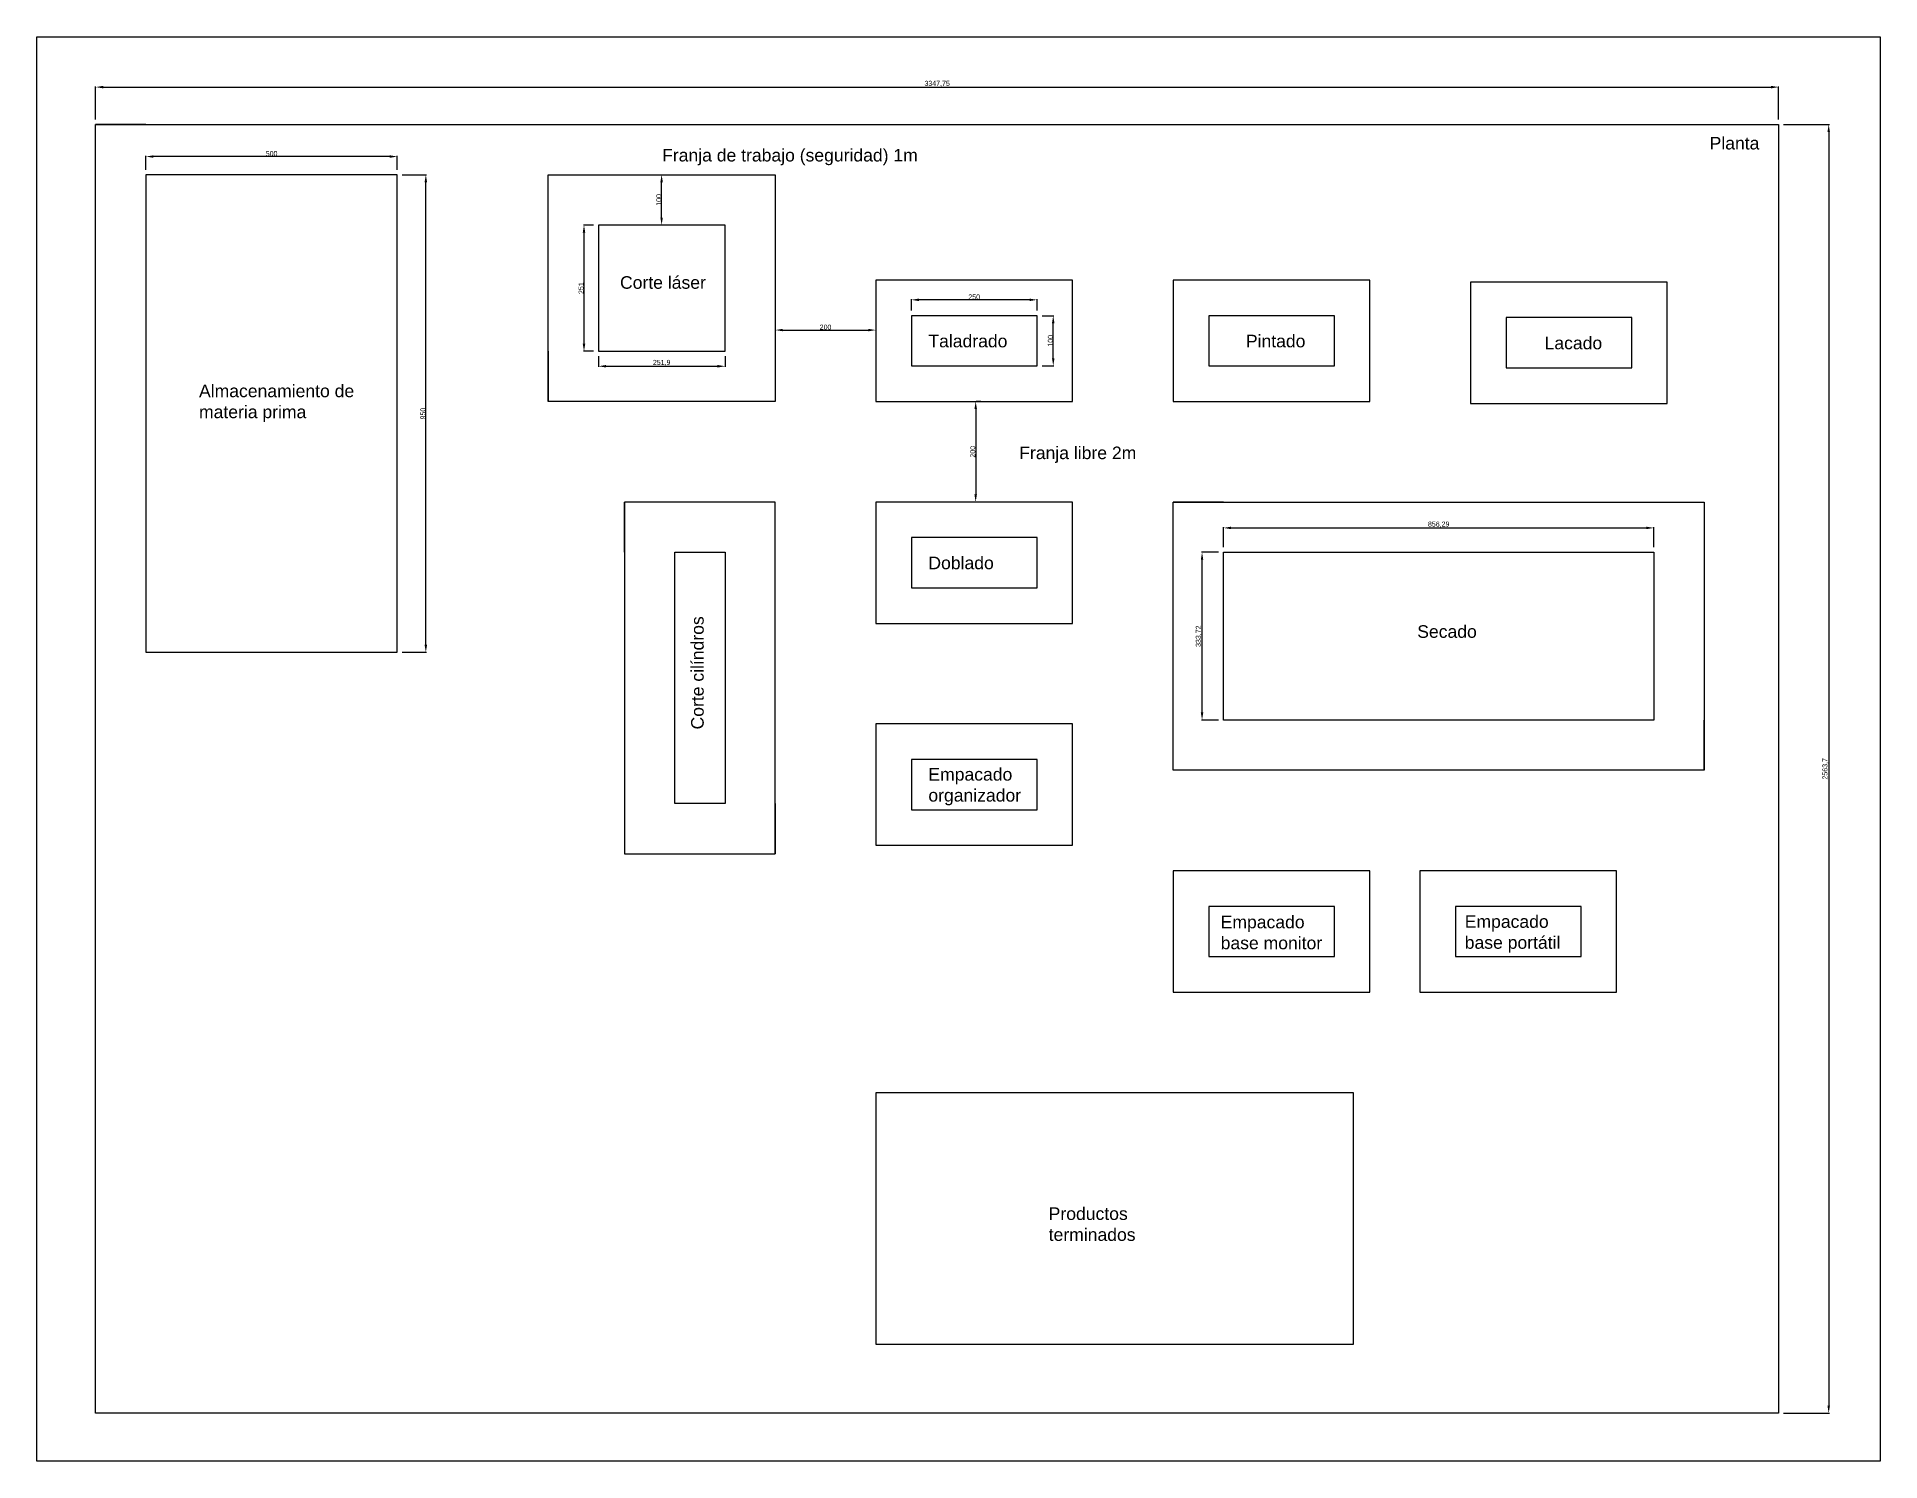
# Model space of a CAD drawing. Header units: metres. Extents: x 928 to 4595, y -116 to 2717.
import ezdxf

# ---------------------------------------------------------------- set-up
doc = ezdxf.new("R2010")
doc.units = ezdxf.units.M
doc.layers.add('Planta', color=170, linetype='Continuous')
doc.layers.add('Seguridad', color=10, linetype='Continuous')
doc.styles.get("Standard").update_dxf_attribs({"font": 'arial.ttf'})
doc.dimstyles.new('ISO-25', dxfattribs={"dimtxt": 2.5, "dimasz": 2.5, "dimexe": 1.25, "dimexo": 0.625, "dimtad": 1, "dimtxsty": 'Standard', "dimcen": 2.5, "dimadec": 0, "dimazin": 0, "dimtfac": 1, "dimtmove": 0, "dimatfit": 3, "dimfxl": 1, "dimarcsym": 0})

# ---------------------------------------------------------------- blocks, each defined once
blk = doc.blocks.new('*D17')
at = {"layer": 'Defpoints', "color": 0, "transparency": 16777216}
for p in [(2170.7, 2443), (2170.7, 2443), (2170.7, 2343)]:
    blk.add_point(p, dxfattribs=at)
at = {"layer": 'Seguridad', "color": 0, "lineweight": -2, "transparency": 16777216}
blk.add_line((2170.7, 2358), (2170.7, 2428), dxfattribs=at)
at = {"layer": 'Seguridad', "color": 0, "transparency": 16777216}
for points in [[(2168.2, 2428), (2173.2, 2428), (2170.7, 2443)], [(2168.2, 2358), (2173.2, 2358), (2170.7, 2343)]]:
    blk.add_solid(points, dxfattribs=at)
at = {"layer": 'Seguridad', "color": 0, "transparency": 16777216, "insert": (2165, 2393), "char_height": 10, "attachment_point": 5, "rotation": 90}
blk.add_mtext('100', dxfattribs=at)
blk = doc.blocks.new('*D18')
at = {"color": 0, "lineweight": -2, "transparency": 16777216}
for p, q in [((2396.8, 2144.1), (2396.8, 2135.3)), ((2411.8, 2134.1), (2581.8, 2134.1)), ((2596.8, 2144.1), (2596.8, 2135.3))]:
    blk.add_line(p, q, dxfattribs=at)
at = {"color": 0, "transparency": 16777216}
for points in [[(2411.8, 2136.6), (2411.8, 2131.6), (2396.8, 2134.1)], [(2581.8, 2136.6), (2581.8, 2131.6), (2596.8, 2134.1)]]:
    blk.add_solid(points, dxfattribs=at)
at = {"layer": 'Defpoints', "color": 0, "transparency": 16777216}
for p in [(2396.8, 2134.1), (2596.8, 2134.1), (2596.8, 2134.1)]:
    blk.add_point(p, dxfattribs=at)
at = {"color": 0, "transparency": 16777216, "insert": (2496.8, 2139.8), "char_height": 10, "attachment_point": 5}
blk.add_mtext('200', dxfattribs=at)
blk = doc.blocks.new('*D19')
at = {"color": 0, "lineweight": -2, "transparency": 16777216}
for p, q in [((2805.4, 1992), (2796.6, 1992)), ((2795.4, 1977), (2795.4, 1807)), ((2805.4, 1792), (2796.6, 1792))]:
    blk.add_line(p, q, dxfattribs=at)
at = {"color": 0, "transparency": 16777216}
for points in [[(2792.9, 1977), (2797.9, 1977), (2795.4, 1992)], [(2792.9, 1807), (2797.9, 1807), (2795.4, 1792)]]:
    blk.add_solid(points, dxfattribs=at)
at = {"layer": 'Defpoints', "color": 0, "transparency": 16777216}
for p in [(2795.4, 1992), (2795.4, 1792), (2795.4, 1792)]:
    blk.add_point(p, dxfattribs=at)
at = {"color": 0, "transparency": 16777216, "insert": (2789.6, 1892), "char_height": 10, "attachment_point": 5, "rotation": 90}
blk.add_mtext('200', dxfattribs=at)
blk = doc.blocks.new('*D20')
at = {"color": 0, "lineweight": -2, "transparency": 16777216}
for p, q in [((2034.9, 2343), (2015.1, 2343)), ((2016.3, 2328), (2016.3, 2107)), ((2034.9, 2092), (2015.1, 2092))]:
    blk.add_line(p, q, dxfattribs=at)
at = {"color": 0, "transparency": 16777216}
for points in [[(2013.8, 2328), (2018.8, 2328), (2016.3, 2343)], [(2013.8, 2107), (2018.8, 2107), (2016.3, 2092)]]:
    blk.add_solid(points, dxfattribs=at)
at = {"layer": 'Defpoints', "color": 0, "transparency": 16777216}
for p in [(2044.9, 2343), (2016.3, 2092), (2044.9, 2092)]:
    blk.add_point(p, dxfattribs=at)
at = {"color": 0, "transparency": 16777216, "insert": (2010.6, 2217.5), "char_height": 10, "attachment_point": 5, "rotation": 90}
blk.add_mtext('251', dxfattribs=at)
blk = doc.blocks.new('*D21')
at = {"color": 0, "lineweight": -2, "transparency": 16777216}
for p, q in [((2044.9, 2082), (2044.9, 2060.9)), ((2059.9, 2062.1), (2281.8, 2062.1)), ((2296.8, 2082), (2296.8, 2060.9))]:
    blk.add_line(p, q, dxfattribs=at)
at = {"color": 0, "transparency": 16777216}
for points in [[(2059.9, 2064.6), (2059.9, 2059.6), (2044.9, 2062.1)], [(2281.8, 2064.6), (2281.8, 2059.6), (2296.8, 2062.1)]]:
    blk.add_solid(points, dxfattribs=at)
at = {"layer": 'Defpoints', "color": 0, "transparency": 16777216}
for p in [(2044.9, 2092), (2296.8, 2092), (2296.8, 2062.1)]:
    blk.add_point(p, dxfattribs=at)
at = {"color": 0, "transparency": 16777216, "insert": (2170.8, 2068.8), "char_height": 10, "attachment_point": 5}
blk.add_mtext('251,9', dxfattribs=at)
blk = doc.blocks.new('*D22')
at = {"color": 0, "lineweight": -2, "transparency": 16777216}
for p, q in [((2667.5, 2172.7), (2667.5, 2195.4)), ((2902.5, 2194.2), (2682.5, 2194.2)), ((2917.5, 2172.7), (2917.5, 2195.4))]:
    blk.add_line(p, q, dxfattribs=at)
at = {"color": 0, "transparency": 16777216}
for points in [[(2682.5, 2196.7), (2682.5, 2191.7), (2667.5, 2194.2)], [(2902.5, 2196.7), (2902.5, 2191.7), (2917.5, 2194.2)]]:
    blk.add_solid(points, dxfattribs=at)
at = {"layer": 'Defpoints', "color": 0, "transparency": 16777216}
for p in [(2667.5, 2194.2), (2667.5, 2162.7), (2917.5, 2162.7)]:
    blk.add_point(p, dxfattribs=at)
at = {"color": 0, "transparency": 16777216, "insert": (2792.5, 2199.9), "char_height": 10, "attachment_point": 5}
blk.add_mtext('250', dxfattribs=at)
blk = doc.blocks.new('*D23')
at = {"color": 0, "lineweight": -2, "transparency": 16777216}
for p, q in [((2927.5, 2162.7), (2951, 2162.7)), ((2949.7, 2077.7), (2949.7, 2147.7)), ((2927.5, 2062.7), (2951, 2062.7))]:
    blk.add_line(p, q, dxfattribs=at)
at = {"color": 0, "transparency": 16777216}
for points in [[(2947.2, 2147.7), (2952.2, 2147.7), (2949.7, 2162.7)], [(2947.2, 2077.7), (2952.2, 2077.7), (2949.7, 2062.7)]]:
    blk.add_solid(points, dxfattribs=at)
at = {"layer": 'Defpoints', "color": 0, "transparency": 16777216}
for p in [(2917.5, 2162.7), (2949.7, 2162.7), (2917.5, 2062.7)]:
    blk.add_point(p, dxfattribs=at)
at = {"color": 0, "transparency": 16777216, "insert": (2944, 2112.7), "char_height": 10, "attachment_point": 5, "rotation": 90}
blk.add_mtext('100', dxfattribs=at)
blk = doc.blocks.new('*D24')
at = {"color": 0, "lineweight": -2, "transparency": 16777216}
for p, q in [((3288.2, 1702), (3288.2, 1741.7)), ((3303.2, 1740.5), (4129.5, 1740.5)), ((4144.5, 1702), (4144.5, 1741.7))]:
    blk.add_line(p, q, dxfattribs=at)
at = {"color": 0, "transparency": 16777216}
for points in [[(3303.2, 1743), (3303.2, 1738), (3288.2, 1740.5)], [(4129.5, 1743), (4129.5, 1738), (4144.5, 1740.5)]]:
    blk.add_solid(points, dxfattribs=at)
at = {"layer": 'Defpoints', "color": 0, "transparency": 16777216}
for p in [(4144.5, 1740.5), (3288.2, 1692), (4144.5, 1692)]:
    blk.add_point(p, dxfattribs=at)
at = {"color": 0, "transparency": 16777216, "insert": (3716.4, 1747.1), "char_height": 10, "attachment_point": 5}
blk.add_mtext('856,29', dxfattribs=at)
blk = doc.blocks.new('*D25')
at = {"color": 0, "lineweight": -2, "transparency": 16777216}
for p, q in [((3278.2, 1692), (3244.5, 1692)), ((3245.7, 1373.3), (3245.7, 1677)), ((3278.2, 1358.3), (3244.5, 1358.3))]:
    blk.add_line(p, q, dxfattribs=at)
at = {"color": 0, "transparency": 16777216}
for points in [[(3243.2, 1677), (3248.2, 1677), (3245.7, 1692)], [(3243.2, 1373.3), (3248.2, 1373.3), (3245.7, 1358.3)]]:
    blk.add_solid(points, dxfattribs=at)
at = {"layer": 'Defpoints', "color": 0, "transparency": 16777216}
for p in [(3245.7, 1692), (3288.2, 1692), (3288.2, 1358.3)]:
    blk.add_point(p, dxfattribs=at)
at = {"color": 0, "transparency": 16777216, "insert": (3239.1, 1525.1), "char_height": 10, "attachment_point": 5, "rotation": 90}
blk.add_mtext('333,72', dxfattribs=at)
blk = doc.blocks.new('*D26')
at = {"color": 0, "lineweight": -2, "transparency": 16777216}
for p, q in [((1144.9, 2453), (1144.9, 2480.6)), ((1629.9, 2479.3), (1159.9, 2479.3)), ((1644.9, 2453), (1644.9, 2480.6))]:
    blk.add_line(p, q, dxfattribs=at)
at = {"color": 0, "transparency": 16777216}
for points in [[(1159.9, 2481.8), (1159.9, 2476.8), (1144.9, 2479.3)], [(1629.9, 2481.8), (1629.9, 2476.8), (1644.9, 2479.3)]]:
    blk.add_solid(points, dxfattribs=at)
at = {"layer": 'Defpoints', "color": 0, "transparency": 16777216}
for p in [(1144.9, 2479.3), (1144.9, 2443), (1644.9, 2443)]:
    blk.add_point(p, dxfattribs=at)
at = {"color": 0, "transparency": 16777216, "insert": (1394.9, 2485.1), "char_height": 10, "attachment_point": 5}
blk.add_mtext('500', dxfattribs=at)
blk = doc.blocks.new('*D27')
at = {"color": 0, "lineweight": -2, "transparency": 16777216}
for p, q in [((1654.9, 2443), (1703, 2443)), ((1701.7, 1508), (1701.7, 2428)), ((1654.9, 1493), (1703, 1493))]:
    blk.add_line(p, q, dxfattribs=at)
at = {"color": 0, "transparency": 16777216}
for points in [[(1699.2, 2428), (1704.2, 2428), (1701.7, 2443)], [(1699.2, 1508), (1704.2, 1508), (1701.7, 1493)]]:
    blk.add_solid(points, dxfattribs=at)
at = {"layer": 'Defpoints', "color": 0, "transparency": 16777216}
for p in [(1644.9, 2443), (1701.7, 2443), (1644.9, 1493)]:
    blk.add_point(p, dxfattribs=at)
at = {"color": 0, "transparency": 16777216, "insert": (1696, 1968), "char_height": 10, "attachment_point": 5, "rotation": 90}
blk.add_mtext('950', dxfattribs=at)
blk = doc.blocks.new('*D31')
at = {"layer": 'Defpoints', "color": 0, "transparency": 16777216}
for p in [(4392.6, 2617.4), (1044.9, 2543), (4392.6, 2543)]:
    blk.add_point(p, dxfattribs=at)
at = {"layer": 'Planta', "color": 0, "lineweight": -2, "transparency": 16777216}
for p, q in [((1044.9, 2553), (1044.9, 2618.7)), ((1059.9, 2617.4), (4377.6, 2617.4)), ((4392.6, 2553), (4392.6, 2618.7))]:
    blk.add_line(p, q, dxfattribs=at)
at = {"layer": 'Planta', "color": 0, "transparency": 16777216}
for points in [[(1059.9, 2619.9), (1059.9, 2614.9), (1044.9, 2617.4)], [(4377.6, 2619.9), (4377.6, 2614.9), (4392.6, 2617.4)]]:
    blk.add_solid(points, dxfattribs=at)
at = {"layer": 'Planta', "color": 0, "transparency": 16777216, "insert": (2718.8, 2624), "char_height": 10, "attachment_point": 5}
blk.add_mtext('3347,75', dxfattribs=at)
blk = doc.blocks.new('*D32')
at = {"layer": 'Defpoints', "color": 0, "transparency": 16777216}
for p in [(4392.6, 2543), (4392.6, -20.7), (4492.2, -20.7)]:
    blk.add_point(p, dxfattribs=at)
at = {"layer": 'Planta', "color": 0, "lineweight": -2, "transparency": 16777216}
for p, q in [((4402.6, 2543), (4493.5, 2543)), ((4492.2, 2528), (4492.2, -5.7)), ((4402.6, -20.7), (4493.5, -20.7))]:
    blk.add_line(p, q, dxfattribs=at)
at = {"layer": 'Planta', "color": 0, "transparency": 16777216}
for points in [[(4489.7, 2528), (4494.7, 2528), (4492.2, 2543)], [(4489.7, -5.7), (4494.7, -5.7), (4492.2, -20.7)]]:
    blk.add_solid(points, dxfattribs=at)
at = {"layer": 'Planta', "color": 0, "transparency": 16777216, "insert": (4485.6, 1261.2), "char_height": 10, "attachment_point": 5, "rotation": 90}
blk.add_mtext('2563,7', dxfattribs=at)

msp = doc.modelspace()

# ---------------------------------------------------------------- linework, layer by layer
for p, q in [((2296.79, 2443.003), (2396.79, 2443.003)), ((1944.89, 2092.003), (1944.89, 1992.003)), ((2096.79, 1692.003), (2096.79, 1792.003)), ((3288.212, 1792.003), (3188.212, 1792.003)), ((4244.504, 1258.284), (4244.504, 1358.284)), ((2396.79, 1192.003), (2396.79, 1092.003)), ((3678.853, 1058.284), (3678.853, 1058.284))]:
    msp.add_line(p, q)
for points in [[(4594.502, -116.121), (927.979, -116.121), (927.979, 2717.403), (4594.502, 2717.403)], [(1644.89, 2443.003), (1144.89, 2443.003), (1144.89, 1493.003), (1644.89, 1493.003)], [(2044.89, 2092.003), (2296.79, 2092.003), (2296.79, 2343.003), (2044.89, 2343.003)], [(2667.501, 2062.714), (2917.501, 2062.714), (2917.501, 2162.714), (2667.501, 2162.714)], [(3258.922, 2062.714), (3508.922, 2062.714), (3508.922, 2162.714), (3258.922, 2162.714)], [(3850.344, 2058.814), (4100.344, 2058.814), (4100.344, 2158.814), (3850.344, 2158.814)], [(2296.79, 1192.003), (2196.79, 1192.003), (2196.79, 1692.003), (2296.79, 1692.003)], [(2667.501, 1621.292), (2917.501, 1621.292), (2917.501, 1721.292), (2667.501, 1721.292)], [(4144.504, 1692.003), (4144.504, 1358.284), (3288.212, 1358.284), (3288.212, 1692.003)], [(2667.501, 1179.871), (2917.501, 1179.871), (2917.501, 1279.871), (2667.501, 1279.871)], [(3258.922, 887.573), (3508.922, 887.573), (3508.922, 987.573), (3258.922, 987.573)], [(3749.563, 887.573), (3999.563, 887.573), (3999.563, 987.573), (3749.563, 987.573)], [(2596.79, 116.862), (3546.79, 116.862), (3546.79, 616.862), (2596.79, 616.862)]]:
    msp.add_lwpolyline(points, close=True)
at = {"layer": 'Planta'}
msp.add_lwpolyline([(1044.89, 2543.003), (4392.637, 2543.003), (4392.637, -20.7), (1044.89, -20.7)], close=True, dxfattribs=at)
at = {"layer": 'Seguridad'}
for p, q in [((1144.89, 2543.003), (1044.89, 2543.003)), ((1944.89, 1992.003), (1944.89, 2443.003)), ((1944.89, 2443.003), (2396.79, 2443.003)), ((2396.79, 2443.003), (2396.79, 1992.003)), ((2396.79, 1992.003), (1944.89, 1992.003))]:
    msp.add_line(p, q, dxfattribs=at)
for points in [[(2988.212, 2233.424), (2596.79, 2233.424), (2596.79, 1992.003), (2988.212, 1992.003)], [(3579.633, 2233.424), (3188.212, 2233.424), (3188.212, 1992.003), (3579.633, 1992.003)], [(4171.054, 2229.525), (3779.633, 2229.525), (3779.633, 1988.103), (4171.054, 1988.103)], [(2096.79, 1792.003), (2096.79, 1092.003), (2396.79, 1092.003), (2396.79, 1792.003)], [(2988.212, 1792.003), (2596.79, 1792.003), (2596.79, 1550.582), (2988.212, 1550.582)], [(3188.212, 1792.003), (4244.504, 1792.003), (4244.504, 1258.284), (3188.212, 1258.284)], [(2988.212, 1350.582), (2596.79, 1350.582), (2596.79, 1109.16), (2988.212, 1109.16)], [(3579.633, 1058.284), (3188.212, 1058.284), (3188.212, 816.862), (3579.633, 816.862)], [(4070.274, 1058.284), (3678.853, 1058.284), (3678.853, 816.862), (4070.274, 816.862)]]:
    msp.add_lwpolyline(points, close=True, dxfattribs=at)

# ---------------------------------------------------------------- texts
at = {"char_height": 25, "attachment_point": 1}
for s, insert in [('Corte láser', (2087.968, 2241.234)), ('Taladrado', (2701.33, 2124.734)), ('Pintado', (3332.887, 2124.734)), ('Lacado', (3927.064, 2120.834)), ('Almacenamiento de\\Pmateria prima', (1250.532, 2025.485)), ('Franja libre 2m', (2882.03, 1902.333)), ('Doblado', (2701.33, 1683.312)), ('Secado', (3673.746, 1546.817)), ('Empacado\\Porganizador', (2701.33, 1262.737)), ('Empacado\\Pbase monitor', (3282.722, 968.936)), ('Empacado^Jbase portátil', (3768.228, 969.871)), ('Productos\\Pterminados', (2940.651, 388.718))]:
    msp.add_mtext(s, dxfattribs=dict(at, insert=insert))
at = {"insert": (2229.381, 1339.54), "char_height": 25, "attachment_point": 1, "rotation": 90}
msp.add_mtext('Corte cilíndros', dxfattribs=at)
at = {"layer": 'Planta', "insert": (4255.339, 2518.377), "char_height": 25, "attachment_point": 1}
msp.add_mtext('Planta', dxfattribs=at)
at = {"layer": 'Seguridad', "insert": (2171.702, 2494.479), "char_height": 25, "attachment_point": 1}
msp.add_mtext('Franja de trabajo (seguridad) 1m', dxfattribs=at)

# ---------------------------------------------------------------- dimensions: what is measured, and where the dimension line sits
for base, p1, p2, picture, middle in [((1144.89, 2479.335), (1644.89, 2443.003), (1144.89, 2443.003), '*D26', (1394.89, 2485.066)), ((2667.501, 2194.162), (2917.501, 2162.714), (2667.501, 2162.714), '*D22', (2792.501, 2199.893)), ((2596.79, 2134.096), (2396.79, 2134.096), (2596.79, 2134.096), '*D18', (2496.79, 2139.826)), ((2296.79, 2062.139), (2044.89, 2092.003), (2296.79, 2092.003), '*D21', (2170.84, 2068.774)), ((4144.504, 1740.495), (3288.212, 1692.003), (4144.504, 1692.003), '*D24', (3716.358, 1747.129))]:
    dim = msp.add_linear_dim(base=base, p1=p1, p2=p2, dimstyle='ISO-25', override={"dimtxt": 10, "dimasz": 15, "dimexo": 10})
    dim.commit()
    dim.dimension.update_dxf_attribs({"geometry": picture, "text_midpoint": middle})
for base, p1, p2, picture, middle in [((1701.72, 2443.003), (1644.89, 1493.003), (1644.89, 2443.003), '*D27', (1695.989, 1968.003)), ((2016.308, 2092.003), (2044.89, 2343.003), (2044.89, 2092.003), '*D20', (2010.577, 2217.503)), ((2949.716, 2162.714), (2917.501, 2062.714), (2917.501, 2162.714), '*D23', (2943.986, 2112.714)), ((2795.356, 1792.003), (2795.356, 1992.003), (2795.356, 1792.003), '*D19', (2789.625, 1892.003)), ((3245.716, 1692.003), (3288.212, 1358.284), (3288.212, 1692.003), '*D25', (3239.081, 1525.143))]:
    dim = msp.add_linear_dim(base=base, p1=p1, p2=p2, angle=90, dimstyle='ISO-25', override={"dimtxt": 10, "dimasz": 15, "dimexo": 10})
    dim.commit()
    dim.dimension.update_dxf_attribs({"geometry": picture, "text_midpoint": middle})
at = {"layer": 'Planta'}
dim = msp.add_linear_dim(base=(4392.637, 2617.411), p1=(1044.89, 2543.003), p2=(4392.637, 2543.003), dimstyle='ISO-25', override={"dimtxt": 10, "dimasz": 15, "dimexo": 10}, dxfattribs=at)
dim.commit()
dim.dimension.update_dxf_attribs({"geometry": '*D31', "text_midpoint": (2718.764, 2624.046)})
dim = msp.add_linear_dim(base=(4492.23, -20.7), p1=(4392.637, 2543.003), p2=(4392.637, -20.7), angle=90, dimstyle='ISO-25', override={"dimtxt": 10, "dimasz": 15, "dimexo": 10}, dxfattribs=at)
dim.commit()
dim.dimension.update_dxf_attribs({"geometry": '*D32', "text_midpoint": (4485.595, 1261.152)})
at = {"layer": 'Seguridad'}
dim = msp.add_linear_dim(base=(2170.704, 2443.003), p1=(2170.704, 2343.003), p2=(2170.704, 2443.003), angle=270, dimstyle='ISO-25', override={"dimtxt": 10, "dimasz": 15, "dimexe": 10, "dimexo": 10, "dimse2": 1}, dxfattribs=at)
dim.commit()
dim.dimension.update_dxf_attribs({"geometry": '*D17', "text_midpoint": (2164.973, 2393.003)})

doc.saveas('drawing.dxf')
